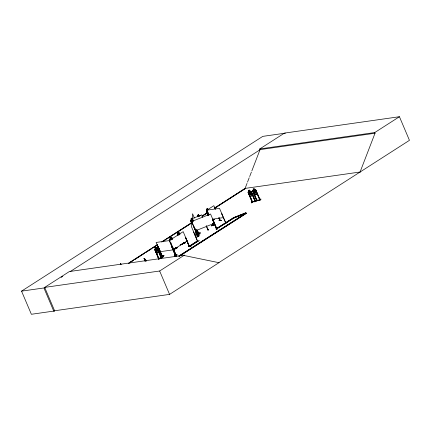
<?xml version="1.0" encoding="UTF-8"?>
<svg xmlns="http://www.w3.org/2000/svg" width="431" height="431" viewBox="0 0 431 431"><rect width="100%" height="100%" fill="white"/><g stroke="black" fill="none" stroke-linecap="round" stroke-linejoin="round"><path stroke-width="0.65" d="M179.097 234.906L179.371 233.403L179.398 234.545M197.904 236.032C197.759 238.262 197.166 235.407 198.044 236.436L191.698 221.502L191.321 226.394L197.673 241.247M171.651 239.517C172.136 237.745 170.665 238.494 171.802 239.636M207.936 212.445L207.963 213.631M193.589 231.986L197.479 241.333M194.236 227.051L198.158 236.344L194.236 227.051L193.912 227.212M195.787 242.066L199.354 240.59M196.164 237.104L199.731 235.682M200.205 232.815L196.66 234.329M197.732 236.899L197.743 235.816L197.781 236.915M198.055 235.951L197.667 236.14M198.475 232.896C198.282 235.865 198.303 231.145 198.47 233.958M212.602 219.788L212.952 219.648L212.602 219.788L216.529 229.05L216.879 228.909L210.538 214.008L191.526 221.556L197.883 236.506M212.602 219.756L216.567 228.985M216.529 229.044L216.879 228.866M216.707 228.575L216.351 228.721L216.739 228.532M216.782 229.147C216.653 226.905 217.52 229.599 216.815 229.152M216.863 228.241L217.052 229.244M120.464 263.287L120.443 263.562M198.502 233.979L198.459 233.101M198.707 233.435L197.306 230.127M208.184 229.217L208.044 230.192L208.108 229.244M175.25 256.397L175.342 255.174L176.037 254.899L175.896 256.736M175.374 256.687L175.6 255.47M176.063 256.413L176.16 255.19L175.983 254.818L175.611 255.007M192.194 218.657L192.571 213.765L194.403 218.081M195.248 235.644L195.626 230.752M245.589 213.086L245.708 213.377L233.828 218.097L233.715 217.628L245.6 212.909L245.724 213.2L233.839 217.919L216.206 229.157L216.082 228.872L233.225 217.876L245.6 212.909M250.05 192.835C249.668 190.998 251.3 191.283 250.395 193.029L251.677 194.171L250.282 193.336C250.702 195.254 249.026 194.979 249.948 193.153L248.773 192.016L249.937 192.797M193.056 221.065L193.196 220.079M158.888 259.376L154.707 249.404L154.831 248.822L156.782 247.566L157.245 247.777L161.442 257.738L157.401 248.504L161.156 257.91L157.17 248.655M169.782 239.049L169.658 239.631L169.782 239.049L171.748 237.788L172.217 237.998L172.707 239.248M177.529 234.076L177.405 234.658L177.529 234.076L179.495 232.815L179.964 233.026M207.893 215.091L206.304 211.309L206.401 210.727L207.047 210.376L206.492 209.224L207.365 208.674L207.834 209.87L208.394 209.466M208.367 215.322L207.629 214.336L206.427 210.727M196.294 235.558L199.849 234.178M196.547 234.588L200.113 233.155L196.525 234.529M198.201 234.744C197.42 234.69 198.68 233.02 197.948 234.556M198.028 234.895L198.26 233.925L196.687 230.235M198.416 233.882L198.152 234.852L196.337 230.445M192.867 219.621L192.689 220.898C191.558 219.331 190.464 220.559 192.571 221.248M259.769 199.952L260.092 199.855L256.817 200.862L252.614 190.917L252.798 190.394L255.292 189.667L255.842 189.958L260.065 199.903L255.825 189.969L255.292 189.667M252.674 190.906L252.83 190.427M191.563 223.059L190.502 220.543L190.701 219.988L192.646 219.271M190.545 220.553L190.734 220.02M157.38 245.126L157.865 246.268M157.439 245.374L157.601 245.756M162.013 257.178L157.719 246.559M157.611 246.839L157.854 246.22M157.929 247.97L161.814 257.329L161.717 256.876M158.926 248.773L158.802 249.091L158.026 246.645L162.681 257.302L158.727 248.051M159.061 250.346L159.54 251.402L159.869 250.556M161.754 256.973L162.067 256.159M161.814 256.93L162.191 256.116M162.212 256.3L161.797 257.334M162.196 255.901L161.943 257.275L157.633 246.796M164.071 255.545L160.488 256.871M214.557 207.995L245.094 188.401L247.022 183.401M247.507 182.146L249.193 177.771M249.678 176.516L251.365 172.141M251.844 170.886L260.049 149.622L259.758 148.948L284.455 133.104L399.429 116.72L409.45 140.334L218.689 262.732L218.953 262.695L184.527 255.599L184.344 255.168L69.369 271.546L44.679 287.391L54.683 310.956L31.371 314.28L21.55 291.146L262.77 136.374L285.414 133.147M360.068 172.023L375.024 133.238L374.733 132.565L259.758 148.948M155.446 248.477L155.187 249.123L156.087 251.251L156.895 251.887L157.676 251.386L157.708 250.206L155.758 246.774L154.891 247.319L155.419 248.477L154.961 247.335L155.742 246.834M170.143 239.35L170.401 238.699L169.916 237.562L170.703 237.055M177.89 234.378L178.148 233.726L177.664 232.589L178.456 232.083M198.007 234.836L196.213 230.488M174.463 255.362L177.044 255.163M172.513 249.781L174.938 249.263M174.884 249.517L173.747 249.608M182.685 244.296L180.163 244.894L182.739 244.42M161.135 258.094L161.21 257.404M175.983 254.829L175.212 255.157L175.358 255.497L171.543 246.182L175.395 255.497M189.602 246.521C189.117 245.805 189.398 246.554 189.236 246.699L185.567 237.282L189.371 246.667M175.896 247.809C176.43 248.784 175.622 247.006 176.381 247.97L173.86 249.592L173.763 249.226M183.644 242.836L183.827 243.143M218.9 217.924L220.263 220.559L219.099 217.838M248.902 191.536L248.418 190.394L249.49 190.082L249.975 191.219M252.092 201.821L252.582 202.058L252.297 202.139L248.046 192.258C248.024 191.289 250.346 190.658 251.219 191.31L255.438 201.255C255.739 200.56 254.489 201.223 255.303 200.878M248.574 192.867L252.534 202.107L248.574 192.867L248.278 192.953L248.622 192.819M254.101 188.746L254.565 189.931L255.26 190.152L256.165 192.28L256.014 193.347L255.012 193.638L254.091 192.883L253.191 190.761L253.563 190.222L253.029 189.058L254.118 188.73M255.136 201.352L251.181 192.102L251.526 191.967L255.486 201.212L252.194 202.214L248.003 192.253M251.526 191.967L251.181 192.102M252.614 190.917L256.86 200.851L257.21 200.701L256.935 200.453M249.285 195.324L250.093 196.358L252.625 195.604L252.512 194.365L252.571 195.593M253.25 191.466L252.905 191.601L253.25 191.466L257.162 200.754L256.784 200.442L256.865 200.803M255.809 190.75L256.154 190.615L255.809 190.75L259.704 200.016L259.909 199.531M254.737 194.99L253.924 193.955L254.721 195.006L257.21 194.225M257.124 193.029L257.237 194.268L254.721 195.006M251.424 202.872L252.911 201.498M251.305 202.909L252.819 201.304M254.974 201.121L252.431 201.87M256.106 200.345L254.748 201.929L256.348 200.469M257.436 199.973L256.106 201.53M259.597 199.768L257.059 200.512M259.888 199.58L259.559 199.677M259.543 200.507C263.222 197.781 258.875 199.58 259.554 200.523M260.75 199.003L259.3 200.383M259.376 200.577L260.836 199.149M163.678 256.472L159.583 258.886M213.916 224.239L211.265 225.903M212.747 223.425L213.383 224.96L212.866 223.35M175.8 255.319L169.469 240.46L183.18 231.662L189.505 246.645L198.077 241.144L197.473 240.929L188.902 246.424L189.505 246.645M212.655 219.46L212.769 219.81L212.914 219.293L212.839 219.778M175.918 247.787L176.187 248.1M176.414 247.96L176.182 247.626L176.247 248.003M181.397 244.269L181.666 244.592L181.386 244.275C182.119 243.844 181.586 245.045 181.731 244.108M184.161 242.987C183.741 241.953 184.112 243.865 183.671 242.809M216.841 228.92L212.828 219.304M219.05 220.672L221.448 220.316M213.259 224.562L213.42 224.626M213.523 224.869L212.661 223.436M214.509 224.831L212.025 225.181L214.552 224.745M170.859 239.749L171.667 239.216M178.606 234.776L179.415 234.243M178.623 234.803L179.431 234.297M198.567 233.139L198.702 233.473M206.239 225.887L207.914 229.825L206.401 225.822M54.694 310.751L53.827 311.306L44.091 288.371M158.802 259.387L155.128 249.969L158.883 258.595M155.214 249.958L154.901 250.12M156.749 253.374L158.705 252.124L158.543 250.831M158.737 252.151L156.744 253.423L154.707 249.404M171.678 246.209L175.724 255.4M176.042 255.168L172.174 245.918L171.856 246.079L175.923 255.297L175.643 254.996M185.335 237.433L185.653 237.271M208.448 215.166L206.352 210.231L219.53 208.351L225.871 223.226L221.782 213.948M222.003 213.916L221.69 214.008M158.667 247.615L162.74 257.237L160.294 257.819M158.98 258.966L161.054 257.673M175.589 255.47L169.291 240.584L156.114 242.464L162.519 257.28M212.494 224.772L213.006 225.009L212.65 224.696M213.868 224.082L211.271 225.925M160.154 257.916L162.783 257.463L160.181 257.867M174.415 255.615L174.474 255.33M188.32 246.694L190.938 246.225L188.466 246.602M225.634 223.263L225.725 222.886M174.345 256.073L176.899 254.425L174.517 256.208M176.963 254.57C170.827 257.813 177.098 255.508 176.872 254.414M224.578 223.84L227.331 222.353M61.137 277.381L62.818 276.303M70.118 271.622L260.319 149.584M206.492 209.224L207.354 208.733L207.844 209.816M206.999 210.086L213.851 205.689L215.425 209.391M207.807 215.107L206.729 211.874L208.388 215.559M206.815 211.858L206.497 212.02M129.726 262.425L157.439 244.646M162.525 241.382L191.369 222.875M202.112 215.979L206.638 213.076M128.298 263.476L157.708 244.609M161.663 242.066L191.639 222.838M201.816 216.303L206.907 213.038M214.261 208.324L245.363 188.363M129.122 263.196L133.648 260.292M134.774 259.564L144.385 253.401M145.516 252.674L151.734 248.682M152.865 247.96L155.128 246.505M163.608 241.064L165.87 239.614M167.002 238.887L173.219 234.9M174.35 234.173L191.31 223.29M203.184 215.672L207.139 213.135M215.053 208.054L245.584 188.471M178.122 233.731L177.594 232.573L178.466 232.029L179.969 234.394M170.563 239.076L171.349 238.575M212.397 219.724L214.39 219.368L212.391 219.665M175.272 248.04L177.744 247.69L175.158 248.089M174.436 248.87L175.934 247.906M183.768 242.922L181.769 244.205M173.397 249.711L187.108 240.913M181.629 244.603L184.129 242.998M185.352 242.809L183.493 243.014L185.352 242.809L184.032 242.793M216.082 228.872L233.704 217.806M197.953 240.859L188.902 246.424M216.206 229.157L233.828 218.097M189.026 246.715L198.077 241.144M178.623 256.149L246.252 212.995L246.376 213.28L179.226 256.37M179.102 256.079L246.252 212.995M180.438 255.351L246.376 213.28M374.733 132.565L399.429 116.72M44.679 287.391L159.653 271.007L184.344 255.168M54.597 310.762L169.572 294.384L218.991 262.673L218.684 262.732M254.98 200.981L255.448 201.218M259.607 199.623L259.801 199.946M161.167 257.426L161.356 257.743M183.994 243.03L184.015 242.642M183.859 242.691L184.118 243.014M218.986 217.914L220.036 220.645M213.426 224.89L212.779 223.36M199.758 215.996L199.074 215.893L199.785 215.468L197.344 216.788L198.082 216.367L198.26 216.788L197.543 215.247L198.605 214.697L199.267 216.308M197.597 215.268L198.589 214.751M252.399 201.73L252.162 201.794M208.038 229.771L207.909 229.389M212.736 224.745L212.806 225.025M207.893 229.437L208.071 229.718M144.53 259.505L144.051 258.368L145.031 260.906M144.293 258.557L145.123 260.173M144.385 259.753L144.956 260.97L144.353 259.397L145.269 260.254L145.005 259.791M145.5 259.295L145.985 260.464M145.63 260.475L145.559 260.135L146.47 261.003M145.786 260.583L145.737 260.243M145.98 260.432L146.325 260.911M220.166 220.559L219.013 217.849M208.2 229.233L208.06 230.159M192.188 218.07L191.014 218.544L191.553 219.702L191.132 220.316L192.032 222.439M192.21 218.781L191.509 219.056L191.348 218.679L192.048 218.398L193.239 221.125M192.808 219.648L191.714 220.085L192.393 221.679M195.453 230.811L214.466 223.263M196.584 234.108L200.151 232.686M196.466 234.394L200.103 233.214M157.24 245.422L159.19 250.002L158.991 248.601M159.055 250.363L159.54 251.402M160.434 256.741L163.974 255.416M160.073 257.997L163.624 256.607M120.513 263.772L120.912 264.591L120.459 263.357M121.084 264.327L120.588 263.336M250.104 196.315L252.588 195.577M197.35 240.994L197.597 241.215M257.043 200.367L256.693 200.517M198.012 236.377L194.079 227.207M212.677 225.111L212.968 225.009M172.174 245.918L175.977 255.206M171.457 246.241L171.77 246.149M188.46 246.597L190.949 246.241M160.1 257.727L162.654 257.506M218.98 220.688L221.534 220.327M260.049 149.622L375.024 133.238M245.094 188.401L360.338 171.98M206.977 210.36L206.788 211.028L207.688 213.151M212.257 219.201L223.457 217.607M212.93 219.444L214.25 219.46M171.721 237.793L172.195 238.031M180.217 244.646L182.696 244.269M176.284 247.766L177.626 247.733M160.041 251.715L173.219 249.84M21.55 291.146L44.862 287.827M255.077 201.369L251.23 192.054M199.747 215.478L200.345 215.721M156.76 247.615L157.223 247.809M145.172 260.992L144.719 259.931L145.075 260.286M144.013 258.385L144.784 259.726M145.543 259.311L145.215 259.123L145.726 260.308M178.251 234.173L178.025 234.416M171.349 239.878L170.471 239.124L170.277 239.388M144.617 260.006L145.242 261.073L144.951 260.114M249.457 190.146L249.937 191.283L250.637 191.509L251.537 193.632L251.386 194.699L250.389 194.995L249.468 194.241L248.563 192.113L248.94 191.579L248.418 190.394M245.772 213.059L245.896 213.35M233.715 217.628L233.839 217.919M233.225 217.876L233.343 218.161M216.567 228.802L216.685 229.093M206.562 209.24L209.089 215.021M206.729 211.874L208.302 215.575M202.791 217.321L201.746 214.853L192.237 218.625L193.282 221.092M197.107 230.143L198.567 233.537L197.102 230.224M196.983 230.192L198.384 233.591M196.531 229.658L198.357 233.985L196.407 229.707M196.191 230.58L198.023 234.906M191.881 222.967L191.1 221.081L190.777 221.243L191.563 223.091M185.422 237.422L189.322 246.688M179.549 234.663L179.097 233.602L178.31 234.108L178.763 235.17M172.222 239.367L170.692 237.002L169.846 237.546L170.374 238.704M170.638 242.195L171.425 244.043M173.639 249.247L173.838 249.603M155.128 249.969L158.797 258.605M159.653 271.007L169.572 294.384M144.983 260.087L145.43 261.148M157.988 246.694L158.349 247.868C156.518 244.479 160.203 252.932 158.57 248.375L159.12 249.29L158.064 246.661M145.559 260.135L145.646 260.496M156.334 250.018L156.361 251.726L156.62 250.152L157.811 250.794L156.685 249.802L156.663 248.148L156.388 249.657L155.257 249.053L156.334 250.018M254.91 191.984C255.222 193.912 253.789 193.594 254.576 191.8L253.396 190.658L254.673 191.483C254.295 189.645 255.922 189.931 255.017 191.676L256.3 192.819L254.91 191.984M156.394 248.337L157.288 250.476L156.507 250.977L155.607 248.854L156.388 248.348M155.683 247.114L155.182 247.437L155.343 247.814L155.844 247.491L155.683 247.114M207.289 209.013L206.783 209.337L206.945 209.719L207.451 209.391L207.289 209.013M170.644 237.336L170.137 237.659L170.299 238.041L170.805 237.713L170.644 237.336M178.391 232.363L177.89 232.686L178.046 233.069L178.553 232.745L178.391 232.363M170.083 240.196L169.852 240.342L170.083 240.196M172.368 238.726L172.136 238.876L172.368 238.726M177.831 235.224L177.599 235.369L177.831 235.224M198.497 215.037L197.867 215.365L198.028 215.742L198.653 215.414L198.497 215.037M249.355 190.389L248.714 190.577L248.876 190.955L249.517 190.766L249.355 190.389M253.983 189.037L253.342 189.225L253.503 189.602L254.145 189.414L253.983 189.037M250.099 191.666L249.102 191.957L250.002 194.085L251.004 193.788L250.099 191.666M254.726 190.313L253.724 190.604L254.629 192.727L255.626 192.436L254.726 190.313"/></g></svg>
